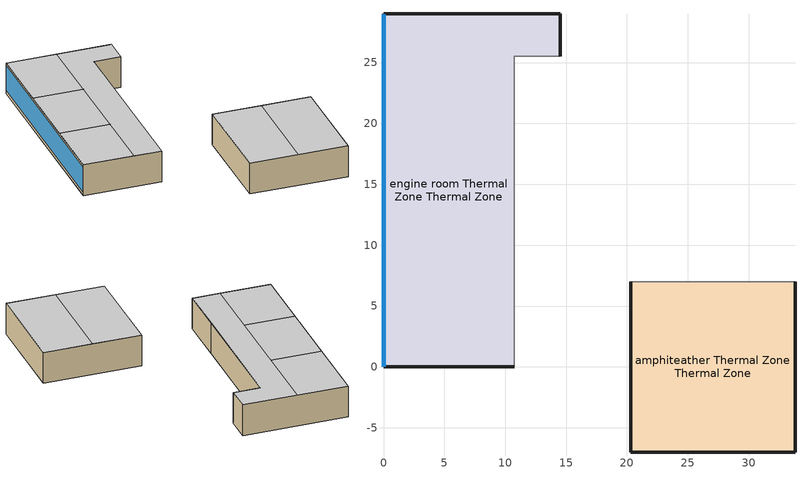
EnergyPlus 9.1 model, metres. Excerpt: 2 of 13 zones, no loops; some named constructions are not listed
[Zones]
amphiteather Thermal Zone Thermal Zone
 floor ground (ExtSlabCarpet 4in ClimateZone 1-8 1): 33.8,7 33.8,-7 20.3,-7 20.3,7 z0
 wall outside (ASHRAE 189.1-2009 ExtWall Mass ClimateZone 2): 20.3,7 20.3,-7 33.8,-7 33.8,7 z0:4.5
 wall to corridor Thermal Zone Thermal Zone (Interior Wall 1): 33.8,7 20.3,7 z0:4.5
 ceiling to seminar Thermal Zone Thermal Zone (Interior Ceiling 1): 33.8,-7 33.8,7 27.05,7 27.05,-7 z4.5; 27.05,-7 27.05,7 20.3,7 20.3,-7 z4.5
engine room Thermal Zone Thermal Zone
 floor ground (ExtSlabCarpet 4in ClimateZone 1-8 1): 14.5,29 14.5,25.5 10.75,25.5 10.75,0 0,0 0,29 z0
 wall outside (ASHRAE 189.1-2009 ExtWall Mass ClimateZone 2): 0,0 10.75,0 / 14.5,25.5 14.5,29 0,29 z0:4.5
 wall outside (FRAME): 0,29 0,0 z0:4.5
 wall to corridor Thermal Zone Thermal Zone (Interior Wall 1): 10.75,7 10.75,25.5 14.5,25.5 z0:4.5
 wall to toilet Thermal Zone Thermal Zone (Interior Wall 1): 10.75,0 10.75,7 z0:4.5
 window (ASHRAE 189.1-2009 ExtWindow ClimateZone 2): 0,28.97 0,0.03 z0.5:4.11
 ceiling to corridor Thermal Zone Thermal Zone (Interior Ceiling 1): 10.75,0 10.75,25.5 14.5,25.5 14.5,29 7,29 7,0 z4.5
 ceiling to north GF Thermal Zone Thermal Zone (Interior Ceiling 1): 7,9 7,19 0,19 0,9 z4.5; 7,19 7,29 0,29 0,19 z4.5; 7,0 7,9 0,9 0,0 z4.5
[Schedule:Compact]
PrecipitationSchd144: Through: 1/1, For: AllDays, Until: 24:00, 0, Through: 1/2, For: AllDays, Until: 24:00, 0, Through: 1/3, For: AllDays, Until: 2:00, 0.000310849, Until: 5:00, 0, Until: 14:00, 0.000310849, Until: 24:00, 0, Through: 1/4, For: AllDays, Until: 22:00, 0, Until: 23:00, 0.000310849, Until: 24:00, 0, Through: 1/5, For: AllDays, Until: 3:00, 0, Until: 8:00, 0.000310849, Until: 11:00, 0, Until: 12:00, 0.000310849, Until: 24:00, 0, Through: 1/6, For: AllDays, Until: 8:00, 0, Until: 9:00, 0.00129313, Until: 10:00, 0.000310849, Until: 24:00, 0, Through: 1/7, For: AllDays, Until: 24:00, 0, Through: 1/8, For: AllDays, Until: 24:00, 0, Through: 1/9, For: AllDays, Until: 24:00, 0, Through: 1/10, For: AllDays, Until: 24:00, 0, Through: 1/11, For: AllDays, Until: 24:00, 0, Through: 1/12, For: AllDays, Until: 20:00, 0, Until: 24:00, 0.000310849, Through: 1/13, For: AllDays, Until: 16:00, 0.000310849, Until: 24:00, 0, Through: 1/14, For: AllDays, Until: 2:00, 0, Until: 23:00, 0.000310849, Until: 24:00, 0, Through: 1/15, For: AllDays, Until: 24:00, 0, Through: 1/16, For: AllDays, Until: 24:00, 0, Through: 1/17, For: AllDays, Until: 9:00, 0, Until: 14:00, 0.000310849, Until: 24:00, 0, Through: 1/18, For: AllDays, Until: 19:00, 0, Until: 20:00, 0.000310849, Until: 21:00, 0, Until: 22:00, 0.000310849, Until: 24:00, 0, Through: 1/19, For: AllDays, Until: 1:00, 0.000310849, Until: 4:00, 0, Until: 7:00, 0.000310849, Until: 8:00, 0, Until: 10:00, 0.000310849, Until: 11:00, 0.00129313, Until: 12:00, 0.000310849, Until: 19:00, 0, Until: 24:00, 0.000310849, Through: 1/20, For: AllDays, Until: 6:00, 0.000310849, Until: 24:00, 0, Through: 1/21, For: AllDays, Until: 24:00, 0, Through: 1/22, For: AllDays, Until: 13:00, 0, Until: 14:00, 0.000310849, Until: 24:00, 0, Through: 1/23, For: AllDays, Until: 24:00, 0, Through: 1/24, For: AllDays, Until: 24:00, 0, Through: 1/25, For: AllDays, Until: 5:00, 0, Until: 12:00, 0.000310849, Until: 24:00, 0, Through: 1/26, For: AllDays, Until: 10:00, 0, Until: 19:00, 0.000310849, Until: 20:00, 0.00129313, Until: 21:00, 0.000310849, Until: 24:00, 0.00129313, Through: 1/27, For: AllDays, Until: 1:00, 0, Until: 18:00, 0.000310849, Until: 19:00, 0.00129313, Until: 24:00, 0.000310849, Through: 1/28, For: AllDays, Until: 1:00, 0.000310849, Until: 8:00, 0, Until: 10:00, 0.000310849, Until: 24:00, 0, Through: 1/29, For: AllDays, Until: 2:00, 0, Until: 24:00, 0.000310849, Through: 1/30, For: AllDays, Until: 8:00, 0.000310849, Until: 24:00, 0, Through: 1/31, For: AllDays, Until: 24:00, 0, Through: 2/1, For: AllDays, Until: 1:00, 0, Until: 2:00, 0.000257349, Until: 18:00, 0, Until: 20:00, 0.000257349, Until: 21:00, 0, Until: 22:00, 0.000257349, Until: 23:00, 0, Until: 24:00, 0.000257349, Through: 2/2, For: AllDays, Until: 1:00, 0, Until: 4:00, 0.000257349, Until: 5:00, 0, Until: 6:00, 0.000257349, Until: 9:00, 0, Until: 12:00, 0.000257349, Until: 13:00, 0, Until: 15:00, 0.000257349, Until: 19:00, 0, Until: 24:00, 0.000257349, Through: 2/3, For: AllDays, Until: 1:00, 0, Until: 13:00, 0.000257349, Until: 24:00, 0, Through: 2/4, For: AllDays, Until: 24:00, 0, Through: 2/5, For: AllDays, Until: 24:00, 0, Through: 2/6, For: AllDays, Until: 9:00, 0, Until: 19:00, 0.000257349, Until: 24:00, 0, Through: 2/7, For: AllDays, Until: 24:00, 0, Through: 2/8, For: AllDays, Until: 16:00, 0.000257349, Until: 24:00, 0, Through: 2/9, For: AllDays, Until: 24:00, 0, Through: 2/10, For: AllDays, Until: 24:00, 0, Through: 2/11, For: AllDays, Until: 24:00, 0, Through: 2/12, For: AllDays, Until: 24:00, 0, Through: 2/13, For: AllDays, Until: 24:00, 0, Through: 2/14, For: AllDays, Until: 5:00, 0, Until: 9:00, 0.000257349, Until: 13:00, 0, Until: 24:00, 0.000257349, Through: 2/15, For: AllDays, Until: 1:00, 0.000257349, Until: 6:00, 0, Until: 10:00, 0.000257349, Until: 11:00, 0.00107057, Until: 24:00, 0.000257349, Through: 2/16, For: AllDays, Until: 1:00, 0.000257349, Until: 3:00, 0.00107057, Until: 4:00, 0.00205879, Until: 8:00, 0.00107057, Until: 15:00, 0.000257349, Until: 24:00, 0, Through: 2/17, For: AllDays, Until: 1:00, 0, Until: 8:00, 0.000257349, Until: 24:00, 0, Through: 2/18, For: AllDays, Until: 24:00, 0, Through: 2/19, For: AllDays, Until: 24:00, 0, Through: 2/20, For: AllDays, Until: 9:00, 0, Until: 12:00, 0.000257349, Until: 13:00, 0, Until: 17:00, 0.000257349, Until: 19:00, 0, Until: 21:00, 0.000257349, Until: 24:00, 0, Through: 2/21, For: AllDays, Until: 2:00, 0, Until: 3:00, 0.000257349, Until: 9:00, 0, Until: 11:00, 0.000257349, Until: 12:00, 0.00107057, Until: 17:00, 0.000257349, Until: 24:00, 0, Through: 2/22, For: AllDays, Until: 17:00, 0, Until: 24:00, 0.000257349, Through: 2/23, For: AllDays, Until: 9:00, 0.000257349, Until: 11:00, 0, Until: 24:00, 0.000257349, Through: 2/24, For: AllDays, Until: 3:00, 0.000257349, Until: 24:00, 0, Through: 2/25, For: AllDays, Until: 24:00, 0, Through: 2/26, For: AllDays, Until: 11:00, 0.000257349, Until: 24:00, 0, Through: 2/27, For: AllDays, Until: 24:00, 0, Through: 2/28, For: AllDays, Until: 24:00, 0, Through: 3/1, For: AllDays, Until: 4:00, 0, Until: 5:00, 0.00199735, Until: 24:00, 0, Through: 3/2, For: AllDays, Until: 24:00, 0, Through: 3/3, For: AllDays, Until: 24:00, 0, Through: 3/4, For: AllDays, Until: 22:00, 0, Until: 23:00, 0.00199735, Until: 24:00, 0, Through: 3/5, For: AllDays, Until: 24:00, 0, Through: 3/6, For: AllDays, Until: 24:00, 0, Through: 3/7, For: AllDays, Until: 1:00, 0, Until: 2:00, 0.00199735, Until: 4:00, 0, Until: 5:00, 0.00199735, Until: 7:00, 0, Until: 8:00, 0.00830898, Until: 24:00, 0, Through: 3/8, For: AllDays, Until: 24:00, 0, Through: 3/9, For: AllDays, Until: 24:00, 0, Through: 3/10, For: AllDays, Until: 24:00, 0, Through: 3/11, For: AllDays, Until: 1:00, 0, Until: 2:00, 0.00199735, Until: 24:00, 0, Through: 3/12, For: AllDays, Until: 4:00, 0, Until: 5:00, 0.00199735, Until: 7:00, 0, Until: 8:00, 0.00199735, Until: 10:00, 0, Until: 11:00, 0.00199735, Until: 16:00, 0, Until: 17:00, 0.00199735, Until: 19:00, 0, Until: 20:00, 0.00199735, Until: 22:00, 0, Until: 23:00, 0.00199735, Until: 24:00, 0, Through: 3/13, For: AllDays, Until: 24:00, 0, Through: 3/14, For: AllDays, Until: 24:00, 0, Through: 3/15, For: AllDays, Until: 24:00, 0, Through: 3/16, For: AllDays, Until: 24:00, 0, Through: 3/17, For: AllDays, Until: 24:00, 0, Through: 3/18, For: AllDays, Until: 16:00, 0, Until: 17:00, 0.00199735, Until: 19:00, 0, Until: 20:00, 0.00199735, Until: 24:00, 0, Through: 3/19, For: AllDays, Until: 16:00, 0, Until: 17:00, 0.00199735, Until: 24:00, 0, Through: 3/20, For: AllDays, Until: 24:00, 0, Through: 3/21, For: AllDays, Until: 24:00, 0, Through: 3/22, For: AllDays, Until: 24:00, 0, Through: 3/23, For: AllDays, Until: 16:00, 0, Until: 17:00, 0.00830898, Until: 19:00, 0, Until: 20:00, 0.00199735, Until: 24:00, 0, Through: 3/24, For: AllDays, Until: 24:00, 0, Through: 3/25, For: AllDays, Until: 24:00, 0, Through: 3/26, For: AllDays, Until: 4:00, 0, Until: 5:00, 0.00199735, Until: 10:00, 0, Until: 11:00, 0.00830898, Until: 13:00, 0, Until: 14:00, 0.00199735, Until: 19:00, 0, Until: 20:00, 0.00199735, Until: 24:00, 0, Through: 3/27, For: AllDays, Until: 24:00, 0, Through: 3/28, For: AllDays, Until: 24:00, 0, Through: 3/29, For: AllDays, Until: 22:00, 0, Until: 23:00, 0.00199735, Until: 24:00, 0, Through: 3/30, For: AllDays, Until: 1:00, 0, Until: 2:00, 0.00199735, Until: 13:00, 0, Until: 14:00, 0.00199735, Until: 16:00, 0, Until: 17:00, 0.00199735, Until: 24:00, 0, Through: 3/31, For: AllDays, Until: 22:00, 0, Until: 23:00, 0.00199735, Until: 24:00, 0, Through: 4/1, For: AllDays, Until: 1:00, 0, Until: 5:00, 0.00124434, Until: 24:00, 0, Through: 4/2, For: AllDays, Until: 24:00, 0, Through: 4/3, For: AllDays, Until: 16:00, 0, Until: 18:00, 0.00124434, Until: 20:00, 0, Until: 22:00, 0.00124434, Until: 24:00, 0, Through: 4/4, For: AllDays, Until: 8:00, 0, Until: 9:00, 0.00124434, Until: 24:00, 0, Through: 4/5, For: AllDays, Until: 24:00, 0, Through: 4/6, For: AllDays, Until: 24:00, 0, Through: 4/7, For: AllDays, Until: 24:00, 0, Through: 4/8, For: AllDays, Until: 18:00, 0, Until: 24:00, 0.00124434, Through: 4/9, For: AllDays, Until: 24:00, 0, Through: 4/10, For: AllDays, Until: 24:00, 0, Through: 4/11, For: AllDays, Until: 24:00, 0, Through: 4/12, For: AllDays, Until: 24:00, 0, Through: 4/13, For: AllDays, Until: 24:00, 0, Through: 4/14, For: AllDays, Until: 24:00, 0, Through: 4/15, For: AllDays, Until: 24:00, 0, Through: 4/16, For: AllDays, Until: 15:00, 0, Until: 16:00, 0.00124434, Until: 24:00, 0, Through: 4/17, For: AllDays, Until: 21:00, 0, Until: 22:00, 0.00124434, Until: 23:00, 0.00517644, Until: 24:00, 0, Through: 4/18, For: AllDays, Until: 2:00, 0.00124434, Until: 24:00, 0, Through: 4/19, For: AllDays, Until: 6:00, 0, Until: 7:00, 0.00124434, Until: 8:00, 0, Until: 9:00, 0.00124434, Until: 16:00, 0, Until: 17:00, 0.00517644, Until: 21:00, 0.00124434, Until: 24:00, 0, Through: 4/20, For: AllDays, Until: 24:00, 0, Through: 4/21, For: AllDays, Until: 6:00, 0, Until: 8:00, 0.00124434, Until: 24:00, 0, Through: 4/22, For: AllDays, Until: 18:00, 0, Until: 22:00, 0.00124434, Until: 24:00, 0, Through: 4/23, For: AllDays, Until: 1:00, 0.00124434, Until: 10:00, 0, Until: 13:00, 0.00124434, Until: 14:00, 0, Until: 17:00, 0.00124434, Until: 19:00, 0, Until: 22:00, 0.00124434, Until: 24:00, 0, Through: 4/24, For: AllDays, Until: 24:00, 0, Through: 4/25, For: AllDays, Until: 24:00, 0, Through: 4/26, For: AllDays, Until: 24:00, 0, Through: 4/27, For: AllDays, Until: 24:00, 0, Through: 4/28, For: AllDays, Until: 24:00, 0, Through: 4/29, For: AllDays, Until: 14:00, 0, Until: 18:00, 0.00124434, Until: 22:00, 0, Until: 23:00, 0.00124434, Until: 24:00, 0, Through: 4/30, For: AllDays, Until: 11:00, 0, Until: 12:00, 0.00124434, Until: 14:00, 0, Until: 24:00, 0.00124434, Through: 5/1, For: AllDays, Until: 24:00, 0, Through: 5/2, For: AllDays, Until: 24:00, 0, Through: 5/3, For: AllDays, Until: 24:00, 0, Through: 5/4, For: AllDays, Until: 24:00, 0, Through: 5/5, For: AllDays, Until: 24:00, 0, Through: 5/6, For: AllDays, Until: 24:00, 0, Through: 5/7, For: AllDays, Until: 1:00, 0, Until: 3:00, 0.00129166, Until: 24:00, 0, Through: 5/8, For: AllDays, Until: 10:00, 0, Until: 11:00, 0.00129166, Until: 24:00, 0, Through: 5/9, For: AllDays, Until: 24:00, 0, Through: 5/10, For: AllDays, Until: 22:00, 0, Until: 24:00, 0.00129166, Through: 5/11, For: AllDays, Until: 2:00, 0.00129166, Until: 22:00, 0, Until: 23:00, 0.00129166, Until: 24:00, 0, Through: 5/12, For: AllDays, Until: 1:00, 0, Until: 2:00, 0.00129166, Until: 3:00, 0, Until: 4:00, 0.00129166, Until: 5:00, 0, Until: 8:00, 0.00129166, Until: 13:00, 0, Until: 14:00, 0.00537331, Until: 21:00, 0, Until: 22:00, 0.00129166, Until: 23:00, 0, Until: 24:00, 0.00537331, Through: 5/13, For: AllDays, Until: 1:00, 0.00129166, Until: 2:00, 0, Until: 4:00, 0.00129166, Until: 5:00, 0, Until: 7:00, 0.00129166, Until: 19:00, 0, Until: 20:00, 0.00129166, Until: 24:00, 0, Through: 5/14, For: AllDays, Until: 24:00, 0, Through: 5/15, For: AllDays, Until: 24:00, 0, Through: 5/16, For: AllDays, Until: 24:00, 0, Through: 5/17, For: AllDays, Until: 4:00, 0, Until: 24:00, 0.00129166, Through: 5/18, For: AllDays, Until: 2:00, 0, Until: 6:00, 0.00129166, Until: 18:00, 0, Until: 19:00, 0.00129166, Until: 21:00, 0, Until: 24:00, 0.00129166, Through: 5/19, For: AllDays, Until: 24:00, 0, Through: 5/20, For: AllDays, Until: 24:00, 0, Through: 5/21, For: AllDays, Until: 24:00, 0, Through: 5/22, For: AllDays, Until: 24:00, 0, Through: 5/23, For: AllDays, Until: 19:00, 0, Until: 22:00, 0.00129166, Until: 24:00, 0, Through: 5/24, For: AllDays, Until: 24:00, 0, Through: 5/25, For: AllDays, Until: 24:00, 0, Through: 5/26, For: AllDays, Until: 24:00, 0, Through: 5/27, For: AllDays, Until: 24:00, 0, Through: 5/28, For: AllDays, Until: 24:00, 0, Through: 5/29, For: AllDays, Until: 24:00, 0, Through: 5/30, For: AllDays, Until: 10:00, 0, Until: 11:00, 0.00129166, Until: 12:00, 0, Until: 13:00, 0.00129166, Until: 19:00, 0, Until: 21:00, 0.00129166, Until: 24:00, 0, Through: 5/31, For: AllDays, Until: 24:00, 0, Through: 6/1, For: AllDays, Until: 24:00, 0, Through: 6/2, For: AllDays, Until: 16:00, 0, Until: 17:00, 0.00160999, Until: 18:00, 0, Until: 20:00, 0.00160999, Until: 24:00, 0, Through: 6/3, For: AllDays, Until: 24:00, 0, Through: 6/4, For: AllDays, Until: 24:00, 0, Through: 6/5, For: AllDays, Until: 3:00, 0, Until: 5:00, 0.00160999, Until: 24:00, 0, Through: 6/6, For: AllDays, Until: 24:00, 0, Through: 6/7, For: AllDays, Until: 7:00, 0, Until: 8:00, 0.00160999, Until: 9:00, 0.00669754, Until: 14:00, 0.00160999, Until: 24:00, 0, Through: 6/8, For: AllDays, Until: 10:00, 0, Until: 12:00, 0.00160999, Until: 24:00, 0, Through: 6/9, For: AllDays, Until: 24:00, 0, Through: 6/10, For: AllDays, Until: 24:00, 0, Through: 6/11, For: AllDays, Until: 24:00, 0, Through: 6/12, For: AllDays, Until: 13:00, 0, Until: 17:00, 0.00160999, Until: 18:00, 0, Until: 19:00, 0.00160999, Until: 24:00, 0, Through: 6/13, For: AllDays, Until: 7:00, 0, Until: 10:00, 0.00160999, Until: 24:00, 0, Through: 6/14, For: AllDays, Until: 24:00, 0, Through: 6/15, For: AllDays, Until: 24:00, 0, Through: 6/16, For: AllDays, Until: 19:00, 0, Until: 20:00, 0.00160999, Until: 24:00, 0, Through: 6/17, For: AllDays, Until: 24:00, 0, Through: 6/18, For: AllDays, Until: 22:00, 0, Until: 24:00, 0.00160999, Through: 6/19, For: AllDays, Until: 6:00, 0.00160999, Until: 24:00, 0, Through: 6/20, For: AllDays, Until: 24:00, 0, Through: 6/21, For: AllDays, Until: 5:00, 0, Until: 7:00, 0.00160999, Until: 24:00, 0, Through: 6/22, For: AllDays, Until: 24:00, 0, Through: 6/23, For: AllDays, Until: 24:00, 0, Through: 6/24, For: AllDays, Until: 24:00, 0, Through: 6/25, For: AllDays, Until: 22:00, 0, Until: 24:00, 0.00160999, Through: 6/26, For: AllDays, Until: 2:00, 0.00669754, Until: 5:00, 0, Until: 6:00, 0.00160999, Until: 7:00, 0, Until: 16:00, 0.00160999, Until: 24:00, 0, Through: 6/27, For: AllDays, Until: 24:00, 0, Through: 6/28, For: AllDays, Until: 24:00, 0, Through: 6/29, For: AllDays, Until: 24:00, 0, Through: 6/30, For: AllDays, Until: 24:00, 0, Through: 7/1, For: AllDays, Until: 24:00, 0, Through: 7/2, For: AllDays, Until: 5:00, 0, Until: 6:00, 0.00215574, Until: 24:00, 0, Through: 7/3, For: AllDays, Until: 24:00, 0, Through: 7/4, For: AllDays, Until: 19:00, 0, Until: 20:00, 0.00215574, Until: 24:00, 0, Through: 7/5, For: AllDays, Until: 1:00, 0, Until: 2:00, 0.00215574, Until: 24:00, 0, Through: 7/6, For: AllDays, Until: 24:00, 0, Through: 7/7, For: AllDays, Until: 24:00, 0, Through: 7/8, For: AllDays, Until: 24:00, 0, Through: 7/9, For: AllDays, Until: 24:00, 0, Through: 7/10, For: AllDays, Until: 1:00, 0.00215574, Until: 24:00, 0, Through: 7/11, For: AllDays, Until: 24:00, 0, Through: 7/12, For: AllDays, Until: 24:00, 0, Through: 7/13, For: AllDays, Until: 6:00, 0, Until: 7:00, 0.0172459, Until: 9:00, 0.00215574, Until: 24:00, 0, Through: 7/14, For: AllDays, Until: 24:00, 0, Through: 7/15, For: AllDays, Until: 24:00, 0, Through: 7/16, For: AllDays, Until: 5:00, 0, Until: 6:00, 0.00215574, Until: 24:00, 0, Through: 7/17, For: AllDays, Until: 24:00, 0, Through: 7/18, For: AllDays, Until: 24:00, 0, Through: 7/19, For: AllDays, Until: 16:00, 0, Until: 19:00, 0.00215574, Until: 24:00, 0, Through: 7/20, For: AllDays, Until: 6:00, 0, Until: 9:00, 0.00215574, Until: 13:00, 0, Until: 14:00, 0.00215574, Until: 15:00, 0, Until: 16:00, 0.00215574, Until: 17:00, 0, Until: 19:00, 0.00215574, Until: 24:00, 0, Through: 7/21, For: AllDays, Until: 4:00, 0, Until: 6:00, 0.00215574, Until: 24:00, 0, Through: 7/22, For: AllDays, Until: 24:00, 0, Through: 7/23, For: AllDays, Until: 24:00, 0, Through: 7/24, For: AllDays, Until: 2:00, 0, Until: 3:00, 0.00215574, Until: 24:00, 0, Through: 7/25, For: AllDays, Until: 24:00, 0, Through: 7/26, For: AllDays, Until: 2:00, 0, Until: 4:00, 0.00215574, Until: 6:00, 0, Until: 8:00, 0.00215574, Until: 9:00, 0, Until: 10:00, 0.00215574, Until: 24:00, 0, Through: 7/27, For: AllDays, Until: 24:00, 0, Through: 7/28, For: AllDays, Until: 3:00, 0, Until: 5:00, 0.00215574, Until: 9:00, 0, Until: 10:00, 0.00215574, Until: 15:00, 0, Until: 16:00, 0.00215574, Until: 24:00, 0, Through: 7/29, For: AllDays, Until: 4:00, 0, Until: 6:00, 0.00215574, Until: 24:00, 0, Through: 7/30, For: AllDays, Until: 24:00, 0, Through: 7/31, For: AllDays, Until: 24:00, 0, Through: 8/1, For: AllDays, Until: 24:00, 0, Through: 8/2, For: AllDays, Until: 24:00, 0, Through: 8/3, For: AllDays, Until: 24:00, 0, Through: 8/4, For: AllDays, Until: 24:00, 0, Through: 8/5, For: AllDays, Until: 19:00, 0, Until: 20:00, 0.00112732, Until: 23:00, 0, Until: 24:00, 0.00112732, Through: 8/6, For: AllDays, Until: 2:00, 0.00112732, Until: 6:00, 0, Until: 7:00, 0.00112732, Until: 14:00, 0, Until: 19:00, 0.00112732, Until: 23:00, 0, Until: 24:00, 0.00112732, Through: 8/7, For: AllDays, Until: 20:00, 0.00112732, Until: 24:00, 0, Through: 8/8, For: AllDays, Until: 4:00, 0, Until: 5:00, 0.00112732, Until: 9:00, 0, Until: 10:00, 0.00112732, Until: 24:00, 0, Through: 8/9, For: AllDays, Until: 24:00, 0, Through: 8/10, For: AllDays, Until: 24:00, 0, Through: 8/11, For: AllDays, Until: 24:00, 0, Through: 8/12, For: AllDays, Until: 11:00, 0, Until: 12:00, 0.00112732, Until: 21:00, 0, Until: 24:00, 0.00112732, Through: 8/13, For: AllDays, Until: 6:00, 0.00112732, Until: 18:00, 0, Until: 19:00, 0.00112732, Until: 20:00, 0, Until: 21:00, 0.00901855, Until: 24:00, 0, Through: 8/14, For: AllDays, Until: 17:00, 0, Until: 18:00, 0.00112732, Until: 21:00, 0.00468964, Until: 24:00, 0, Through: 8/15, For: AllDays, Until: 1:00, 0.00112732, Until: 7:00, 0, Until: 11:00, 0.00112732, Until: 24:00, 0, Through: 8/16, For: AllDays, Until: 24:00, 0, Through: 8/17, For: AllDays, Until: 24:00, 0, Through: 8/18, For: AllDays, Until: 24:00, 0, Through: 8/19, For: AllDays, Until: 24:00, 0, Through: 8/20, For: AllDays, Until: 24:00, 0, Through: 8/21, For: AllDays, Until: 24:00, 0, Through: 8/22, For: AllDays, Until: 24:00, 0, Through: 8/23, For: AllDays, Until: 24:00, 0, Through: 8/24, For: AllDays, Until: 24:00, 0, Through: 8/25, For: AllDays, Until: 24:00, 0, Through: 8/26, For: AllDays, Until: 9:00, 0, Until: 12:00, 0.00112732, Until: 24:00, 0, Through: 8/27, For: AllDays, Until: 24:00, 0, Through: 8/28, For: AllDays, Until: 16:00, 0, Until: 18:00, 0.00112732, Until: 24:00, 0, Through: 8/29, For: AllDays, Until: 24:00, 0, Through: 8/30, For: AllDays, Until: 24:00, 0, Through: 8/31, For: AllDays, Until: 24:00, 0, Through: 9/1, For: AllDays, Until: 24:00, 0, Through: 9/2, For: AllDays, Until: 24:00, 0, Through: 9/3, For: AllDays, Until: 24:00, 0, Through: 9/4, For: AllDays, Until: 24:00, 0, Through: 9/5, For: AllDays, Until: 24:00, 0, Through: 9/6, For: AllDays, Until: 24:00, 0, Through: 9/7, For: AllDays, Until: 24:00, 0, Through: 9/8, For: AllDays, Until: 24:00, 0, Through: 9/9, For: AllDays, Until: 24:00, 0, Through: 9/10, For: AllDays, Until: 24:00, 0, Through: 9/11, For: AllDays, Until: 24:00, 0, Through: 9/12, For: AllDays, Until: 24:00, 0, Through: 9/13, For: AllDays, Until: 24:00, 0, Through: 9/14, For: AllDays, Until: 24:00, 0, Through: 9/15, For: AllDays, Until: 24:00, 0, Through: 9/16, For: AllDays, Until: 24:00, 0, Through: 9/17, For: AllDays, Until: 24:00, 0, Through: 9/18, For: AllDays, Until: 10:00, 0, Until: 17:00, 0.00270112, Until: 24:00, 0, Through: 9/19, For: AllDays, Until: 1:00, 0, Until: 4:00, 0.00270112, Until: 6:00, 0, Until: 10:00, 0.00270112, Until: 24:00, 0, Through: 9/20, For: AllDays, Until: 24:00, 0, Through: 9/21, For: AllDays, Until: 24:00, 0, Through: 9/22, For: AllDays, Until: 11:00, 0, Until: 12:00, 0.00270112, Until: 13:00, 0, Until: 14:00, 0.00270112, Until: 20:00, 0, Until: 22:00, 0.00270112, Until: 24:00, 0, Through: 9/23, For: AllDays, Until: 7:00, 0, Until: 8:00, 0.0112367, Until: 10:00, 0, Until: 11:00, 0.00270112, Until: 24:00, 0, Through: 9/24, For: AllDays, Until: 16:00, 0, Until: 17:00, 0.00270112, Until: 19:00, 0, Until: 22:00, 0.00270112, Until: 24:00, 0, Through: 9/25, For: AllDays, Until: 24:00, 0, Through: 9/26, For: AllDays, Until: 22:00, 0, Until: 23:00, 0.00270112, Until: 24:00, 0, Through: 9/27, For: AllDays, Until: 9:00, 0, Until: 10:00, 0.00270112, Until: 11:00, 0, Until: 14:00, 0.00270112, Until: 24:00, 0, Through: 9/28, For: AllDays, Until: 24:00, 0, Through: 9/29, For: AllDays, Until: 24:00, 0, Through: 9/30, For: AllDays, Until: 24:00, 0, Through: 10/1, For: AllDays, Until: 24:00, 0, Through: 10/2, For: AllDays, Until: 24:00, 0, Through: 10/3, For: AllDays, Until: 24:00, 0, Through: 10/4, For: AllDays, Until: 24:00, 0, Through: 10/5, For: AllDays, Until: 7:00, 0, Until: 8:00, 0.00283817, Until: 24:00, 0, Through: 10/6, For: AllDays, Until: 24:00, 0, Through: 10/7, For: AllDays, Until: 24:00, 0, Through: 10/8, For: AllDays, Until: 19:00, 0, Until: 20:00, 0.00283817, Until: 22:00, 0, Until: 23:00, 0.00283817, Until: 24:00, 0, Through: 10/9, For: AllDays, Until: 24:00, 0, Through: 10/10, For: AllDays, Until: 24:00, 0, Through: 10/11, For: AllDays, Until: 10:00, 0, Until: 11:00, 0.00283817, Until: 24:00, 0, Through: 10/12, For: AllDays, Until: 24:00, 0, Through: 10/13, For: AllDays, Until: 24:00, 0, Through: 10/14, For: AllDays, Until: 24:00, 0, Through: 10/15, For: AllDays, Until: 24:00, 0, Through: 10/16, For: AllDays, Until: 22:00, 0, Until: 23:00, 0.00283817, Until: 24:00, 0, Through: 10/17, For: AllDays, Until: 1:00, 0, Until: 2:00, 0.00283817, Until: 4:00, 0, Until: 5:00, 0.00283817, Until: 7:00, 0, Until: 8:00, 0.00283817, Until: 10:00, 0, Until: 11:00, 0.00283817, Until: 16:00, 0, Until: 17:00, 0.00283817, Until: 22:00, 0, Until: 23:00, 0.00283817, Until: 24:00, 0, Through: 10/18, For: AllDays, Until: 1:00, 0, Until: 2:00, 0.00283817, Until: 4:00, 0, Until: 5:00, 0.00283817, Until: 7:00, 0, Until: 8:00, 0.00283817, Until: 24:00, 0, Through: 10/19, For: AllDays, Until: 1:00, 0, Until: 2:00, 0.00283817, Until: 24:00, 0, Through: 10/20, For: AllDays, Until: 24:00, 0, Through: 10/21, For: AllDays, Until: 24:00, 0, Through: 10/22, For: AllDays, Until: 24:00, 0, Through: 10/23, For: AllDays, Until: 24:00, 0, Through: 10/24, For: AllDays, Until: 24:00, 0, Through: 10/25, For: AllDays, Until: 16:00, 0, Until: 17:00, 0.00283817, Until: 24:00, 0, Through: 10/26, For: AllDays, Until: 24:00, 0, Through: 10/27, For: AllDays, Until: 1:00, 0, Until: 2:00, 0.00283817, Until: 4:00, 0, Until: 5:00, 0.00283817, Until: 10:00, 0, Until: 11:00, 0.00283817, Until: 13:00, 0, Until: 14:00, 0.00283817, Until: 24:00, 0, Through: 10/28, For: AllDays, Until: 10:00, 0, Until: 11:00, 0.00283817, Until: 24:00, 0, Through: 10/29, For: AllDays, Until: 24:00, 0, Through: 10/30, For: AllDays, Until: 24:00, 0, Through: 10/31, For: AllDays, Until: 10:00, 0, Until: 11:00, 0.00283817, Until: 13:00, 0, Until: 14:00, 0.00283817, Until: 24:00, 0, Through: 11/1, For: AllDays, Until: 24:00, 0, Through: 11/2, For: AllDays, Until: 3:00, 0, Until: 4:00, 0.000485279, Until: 5:00, 0, Until: 6:00, 0.000485279, Until: 24:00, 0, Through: 11/3, For: AllDays, Until: 12:00, 0, Until: 13:00, 0.000485279, Until: 17:00, 0, Until: 19:00, 0.000485279, Until: 20:00, 0, Until: 21:00, 0.000485279, Until: 24:00, 0, Through: 11/4, For: AllDays, Until: 8:00, 0, Until: 16:00, 0.000485279, Until: 18:00, 0.00201876, Until: 23:00, 0.000485279, Until: 24:00, 0, Through: 11/5, For: AllDays, Until: 9:00, 0, Until: 10:00, 0.000485279, Until: 16:00, 0, Until: 17:00, 0.000485279, Until: 18:00, 0, Until: 19:00, 0.000485279, Until: 24:00, 0, Through: 11/6, For: AllDays, Until: 7:00, 0, Until: 9:00, 0.000485279, Until: 10:00, 0, Until: 24:00, 0.000485279, Through: 11/7, For: AllDays, Until: 3:00, 0.000485279, Until: 24:00, 0, Through: 11/8, For: AllDays, Until: 24:00, 0, Through: 11/9, For: AllDays, Until: 24:00, 0, Through: 11/10, For: AllDays, Until: 24:00, 0, Through: 11/11, For: AllDays, Until: 13:00, 0, Until: 24:00, 0.000485279, Through: 11/12, For: AllDays, Until: 10:00, 0.000485279, Until: 13:00, 0, Until: 14:00, 0.000485279, Until: 22:00, 0, Until: 23:00, 0.000485279, Until: 24:00, 0, Through: 11/13, For: AllDays, Until: 19:00, 0, Until: 23:00, 0.000485279, Until: 24:00, 0, Through: 11/14, For: AllDays, Until: 1:00, 0, Until: 5:00, 0.000485279, Until: 24:00, 0, Through: 11/15, For: AllDays, Until: 24:00, 0, Through: 11/16, For: AllDays, Until: 24:00, 0, Through: 11/17, For: AllDays, Until: 4:00, 0, Until: 7:00, 0.000485279, Until: 24:00, 0, Through: 11/18, For: AllDays, Until: 24:00, 0, Through: 11/19, For: AllDays, Until: 24:00, 0, Through: 11/20, For: AllDays, Until: 3:00, 0.000485279, Until: 7:00, 0, Until: 8:00, 0.000485279, Until: 9:00, 0.00201876, Until: 13:00, 0.000485279, Until: 14:00, 0, Until: 15:00, 0.000485279, Until: 17:00, 0, Until: 18:00, 0.000485279, Until: 20:00, 0, Until: 24:00, 0.000485279, Through: 11/21, For: AllDays, Until: 7:00, 0.000485279, Until: 8:00, 0.00201876, Until: 17:00, 0.000485279, Until: 24:00, 0, Through: 11/22, For: AllDays, Until: 24:00, 0, Through: 11/23, For: AllDays, Until: 19:00, 0, Until: 20:00, 0.000485279, Until: 21:00, 0, Until: 24:00, 0.000485279, Through: 11/24, For: AllDays, Until: 3:00, 0.000485279, Until: 7:00, 0, Until: 24:00, 0.000485279, Through: 11/25, For: AllDays, Until: 9:00, 0.000485279, Until: 13:00, 0, Until: 14:00, 0.000485279, Until: 24:00, 0, Through: 11/26, For: AllDays, Until: 24:00, 0, Through: 11/27, For: AllDays, Until: 18:00, 0, Until: 22:00, 0.000485279, Until: 24:00, 0, Through: 11/28, For: AllDays, Until: 24:00, 0, Through: 11/29, For: AllDays, Until: 24:00, 0, Through: 11/30, For: AllDays, Until: 24:00, 0, Through: 12/1, For: AllDays, Until: 24:00, 0, Through: 12/2, For: AllDays, Until: 24:00, 0, Through: 12/3, For: AllDays, Until: 24:00, 0, Through: 12/4, For: AllDays, Until: 24:00, 0, Through: 12/5, For: AllDays, Until: 24:00, 0, Through: 12/6, For: AllDays, Until: 1:00, 0, Until: 4:00, 0.000448535, Until: 5:00, 0, Until: 8:00, 0.000448535, Until: 9:00, 0.00186591, Until: 14:00, 0.000448535, Until: 24:00, 0, Through: 12/7, For: AllDays, Until: 24:00, 0, Through: 12/8, For: AllDays, Until: 24:00, 0, Through: 12/9, For: AllDays, Until: 5:00, 0, Until: 14:00, 0.000448535, Until: 15:00, 0, Until: 22:00, 0.000448535, Until: 24:00, 0, Through: 12/10, For: AllDays, Until: 1:00, 0, Until: 9:00, 0.000448535, Until: 10:00, 0, Until: 11:00, 0.000448535, Until: 20:00, 0, Until: 22:00, 0.000448535, Until: 24:00, 0, Through: 12/11, For: AllDays, Until: 21:00, 0, Until: 23:00, 0.000448535, Until: 24:00, 0, Through: 12/12, For: AllDays, Until: 6:00, 0, Until: 7:00, 0.000448535, Until: 22:00, 0, Until: 24:00, 0.000448535, Through: 12/13, For: AllDays, Until: 2:00, 0.000448535, Until: 8:00, 0, Until: 9:00, 0.000448535, Until: 24:00, 0, Through: 12/14, For: AllDays, Until: 24:00, 0, Through: 12/15, For: AllDays, Until: 2:00, 0, Until: 3:00, 0.000448535, Until: 5:00, 0, Until: 6:00, 0.00186591, Until: 15:00, 0.000448535, Until: 24:00, 0, Through: 12/16, For: AllDays, Until: 2:00, 0, Until: 7:00, 0.000448535, Until: 24:00, 0, Through: 12/17, For: AllDays, Until: 24:00, 0, Through: 12/18, For: AllDays, Until: 24:00, 0, Through: 12/19, For: AllDays, Until: 24:00, 0, Through: 12/20, For: AllDays, Until: 6:00, 0.000448535, Until: 7:00, 0, Until: 24:00, 0.000448535, Through: 12/21, For: AllDays, Until: 17:00, 0.000448535, Until: 24:00, 0, Through: 12/22, For: AllDays, Until: 24:00, 0, Through: 12/23, For: AllDays, Until: 24:00, 0, Through: 12/24, For: AllDays, Until: 24:00, 0, Through: 12/25, For: AllDays, Until: 11:00, 0, Until: 24:00, 0.000448535, Through: 12/26, For: AllDays, Until: 12:00, 0.000448535, Until: 13:00, 0, Until: 24:00, 0.000448535, Through: 12/27, For: AllDays, Until: 2:00, 0.000448535, Until: 6:00, 0, Until: 7:00, 0.000448535, Until: 9:00, 0, Until: 10:00, 0.000448535, Until: 24:00, 0, Through: 12/28, For: AllDays, Until: 10:00, 0, Until: 11:00, 0.000448535, Until: 24:00, 0, Through: 12/29, For: AllDays, Until: 19:00, 0, Until: 24:00, 0.000448535, Through: 12/30, For: AllDays, Until: 2:00, 0, Until: 16:00, 0.000448535, Until: 24:00, 0, Through: 12/31, For: AllDays, Until: 24:00, 0
